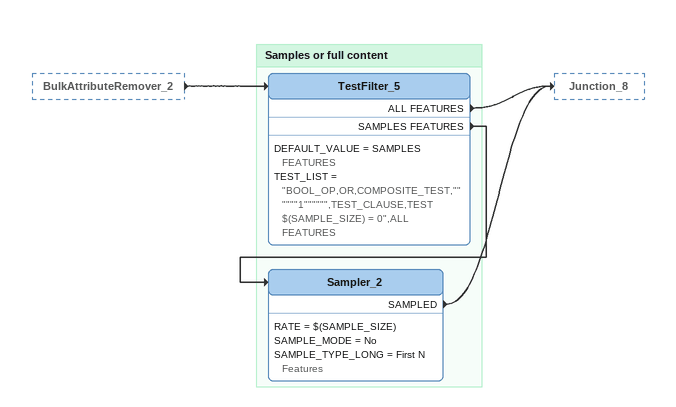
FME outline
BulkAttributeRemover_2 [outside]
    -> TestFilter_5

Bookmark: Samples or full content
TestFilter_5
    DEFAULT_VALUE = SAMPLES FEATURES
    TEST_LIST = "BOOL_OP,OR,COMPOSITE_TEST,""""""1"""""",TEST_CLAUSE,TEST $(SAMPLE_SIZE) = 0",ALL FEATURES
    ALL FEATURES -> Junction_8
    SAMPLES FEATURES -> Sampler_2
Sampler_2
    RATE = $(SAMPLE_SIZE)
    SAMPLE_MODE = No
    SAMPLE_TYPE_LONG = First N Features
    SAMPLED -> Junction_8
